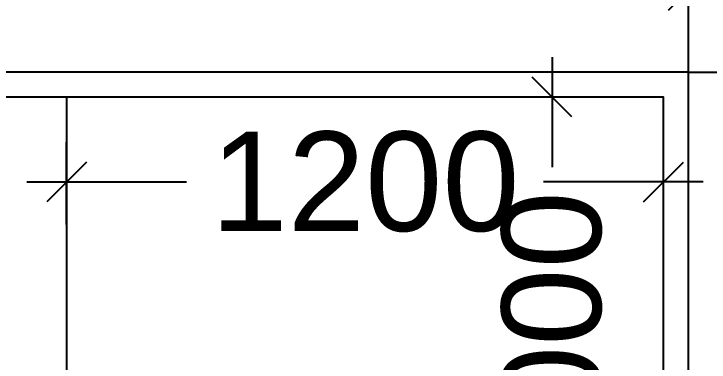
# Model space of a CAD drawing. Extents: x 7897917 to 8423973, y -6487334 to -6173396.
# Drawn here: x 8272321 to 8273719, y -6409044 to -6408344 of the extents above; entities that cross this region are included whole.
import ezdxf

# ---------------------------------------------------------------- set-up
doc = ezdxf.new("R2010")
doc.units = 0
doc.header["$LTSCALE"] = 600
doc.header["$MEASUREMENT"] = 0
doc.header["$PDMODE"] = 35
doc.layers.get('0').update_dxf_attribs({"linetype": 'CONTINUOUS'})
doc.layers.get('Defpoints').update_dxf_attribs({"linetype": 'CONTINUOUS'})
for name, color, linetype in [('Railing', 21, 'CONTINUOUS'), ('Stairscase', 7, 'CONTINUOUS'), ('Working Dim', 5, 'CONTINUOUS')]:
    doc.layers.add(name, color=color, linetype=linetype)
doc.styles.add('ari', font='arial.ttf')
doc.dimstyles.new('int. dim', dxfattribs={"dimtxt": 450, "dimasz": 80, "dimexe": 80, "dimexo": 0, "dimgap": 70, "dimtad": 0, "dimdec": 0, "dimzin": 12, "dimdsep": 46, "dimtxsty": 'ari', "dimblk": 'OBLIQUE', "dimcen": 2, "dimdle": 80, "dimclrd": 256, "dimclre": 256, "dimclrt": 6, "dimadec": 0, "dimazin": 0, "dimtfac": 1, "dimtdec": 0, "dimtix": 1, "dimtmove": 2, "dimatfit": 3, "dimfxl": 1, "dimtolj": 1, "dimtzin": 0, "dimlwd": -1, "dimlwe": -1, "dimarcsym": 0})

# ---------------------------------------------------------------- blocks, each defined once
blk = doc.blocks.new('_Oblique')
at = {"color": 0, "linetype": 'ByBlock', "lineweight": -2}
blk.add_line((-0.5, -0.5), (0.5, 0.5), dxfattribs=at)
blk = doc.blocks.new('*D2566')
at = {"layer": 'Defpoints', "color": 0, "transparency": 16777216}
for p in [(8273627.3, -6408681.7), (8272427, -6408767.1), (8273627.3, -6408767.1)]:
    blk.add_point(p, dxfattribs=at)
at = {"layer": 'Working Dim', "transparency": 16777216}
for p, q in [((8272427, -6408767.1), (8272427, -6408601.7)), ((8273627.3, -6408767.1), (8273627.3, -6408601.7)), ((8272347, -6408681.7), (8272668.3, -6408681.7)), ((8273707.3, -6408681.7), (8273386.1, -6408681.7))]:
    blk.add_line(p, q, dxfattribs=at)
at = {"layer": 'Working Dim', "transparency": 16777216, "xscale": 80, "yscale": 80, "zscale": 80, "rotation": 180}
blk.add_blockref('_Oblique', (8272427, -6408681.7), dxfattribs=at)
at = {"layer": 'Working Dim', "transparency": 16777216, "xscale": 80, "yscale": 80, "zscale": 80}
blk.add_blockref('_Oblique', (8273627.3, -6408681.7), dxfattribs=at)
at = {"layer": 'Working Dim', "color": 6, "transparency": 16777216, "insert": (8273027.2, -6408681.7), "char_height": 200, "attachment_point": 5, "style": 'ari'}
blk.add_mtext('\\A1;1200', dxfattribs=at)
blk = doc.blocks.new('*D2589')
at = {"layer": 'Defpoints', "color": 0, "transparency": 16777216}
for p in [(8273504, -6408511, 5.1), (8273403.1, -6409510.9), (8273504, -6409510.9)]:
    blk.add_point(p, dxfattribs=at)
at = {"layer": 'Working Dim', "transparency": 16777216}
for p, q in [((8273403.1, -6408431), (8273403.1, -6408652)), ((8273504, -6408511), (8273323.1, -6408511)), ((8273403.1, -6409590.9), (8273403.1, -6409369.8)), ((8273504, -6409510.9), (8273323.1, -6409510.9))]:
    blk.add_line(p, q, dxfattribs=at)
at = {"layer": 'Working Dim', "transparency": 16777216, "xscale": 80, "yscale": 80, "zscale": 80}
for p, rotation in [((8273403.1, -6408511), 90), ((8273403.1, -6409510.9), 270)]:
    blk.add_blockref('_Oblique', p, dxfattribs=dict(at, rotation=rotation))
at = {"layer": 'Working Dim', "color": 6, "transparency": 16777216, "insert": (8273403.1, -6409010.9), "char_height": 200, "attachment_point": 5, "rotation": 90, "style": 'ari'}
blk.add_mtext('\\A1;1000', dxfattribs=at)
blk = doc.blocks.new('*D2590')
at = {"layer": 'Defpoints', "color": 0, "transparency": 16777216}
for p in [(8273677.3, -6408296.6), (8270227.2, -6408461, 0.7), (8273677.3, -6408461, 0.7)]:
    blk.add_point(p, dxfattribs=at)
at = {"layer": 'Working Dim', "transparency": 16777216}
for p, q in [((8270227.2, -6408461), (8270227.2, -6408216.6)), ((8273677.3, -6408461), (8273677.3, -6408216.6)), ((8270147.2, -6408296.6), (8271584, -6408296.6)), ((8273757.3, -6408296.6), (8272320.5, -6408296.6))]:
    blk.add_line(p, q, dxfattribs=at)
at = {"layer": 'Working Dim', "transparency": 16777216, "xscale": 80, "yscale": 80, "zscale": 80, "rotation": 180}
blk.add_blockref('_Oblique', (8270227.2, -6408296.6), dxfattribs=at)
at = {"layer": 'Working Dim', "transparency": 16777216, "xscale": 80, "yscale": 80, "zscale": 80}
blk.add_blockref('_Oblique', (8273677.3, -6408296.6), dxfattribs=at)
at = {"layer": 'Working Dim', "color": 6, "transparency": 16777216, "insert": (8271952.3, -6408296.6), "char_height": 200, "attachment_point": 5, "style": 'ari'}
blk.add_mtext('\\A1;3450', dxfattribs=at)
blk = doc.blocks.new('*D2591')
at = {"layer": 'Defpoints', "color": 0, "transparency": 16777216}
for p in [(8273677.3, -6408461, 0.7), (8273677.3, -6409510.9, 0.7), (8273861.5, -6409510.9)]:
    blk.add_point(p, dxfattribs=at)
at = {"layer": 'Working Dim', "transparency": 16777216}
for p, q in [((8273861.5, -6408381), (8273861.5, -6408627.1)), ((8273677.3, -6408461), (8273941.5, -6408461)), ((8273861.5, -6409590.9), (8273861.5, -6409344.8)), ((8273677.3, -6409510.9), (8273941.5, -6409510.9))]:
    blk.add_line(p, q, dxfattribs=at)
at = {"layer": 'Working Dim', "transparency": 16777216, "xscale": 80, "yscale": 80, "zscale": 80}
for p, rotation in [((8273861.5, -6408461), 90), ((8273861.5, -6409510.9), 270)]:
    blk.add_blockref('_Oblique', p, dxfattribs=dict(at, rotation=rotation))
at = {"layer": 'Working Dim', "color": 6, "transparency": 16777216, "insert": (8273861.5, -6408985.9), "char_height": 200, "attachment_point": 5, "rotation": 90, "style": 'ari'}
blk.add_mtext('\\A1;1050', dxfattribs=at)

msp = doc.modelspace()

# ---------------------------------------------------------------- linework, layer by layer
at = {"layer": 'Railing', "ltscale": 120, "elevation": 7.333}
for points in [[(8273677.305, -6409510.934), (8273677.305, -6408460.952), (8270227.228, -6408460.952)], [(8273627.305, -6409510.934), (8273627.305, -6408510.952), (8270227.228, -6408510.952)]]:
    msp.add_lwpolyline(points, dxfattribs=at)
at = {"layer": 'Stairscase', "ltscale": 2}
msp.add_line((8272427.042, -6409510.952, 2.894), (8272427.042, -6408510.952, 2.894), dxfattribs=at)

# ---------------------------------------------------------------- dimensions: what is measured, and where the dimension line sits
at = {"layer": 'Working Dim'}
dim = msp.add_linear_dim(base=(8273677.305, -6408296.554, 6.642), p1=(8270227.228, -6408460.952, 7.333), p2=(8273677.305, -6408460.952, 7.333), dimstyle='int. dim', override={"dimtxt": 200}, dxfattribs=at)
dim.commit()
dim.dimension.update_dxf_attribs({"geometry": '*D2590', "text_midpoint": (8271952.267, -6408296.554, 6.642)})
for base, p1, p2, angle, picture, middle in [((8273861.515, -6409510.934, 6.642), (8273677.305, -6408460.952, 7.333), (8273677.305, -6409510.934, 7.333), 90, '*D2591', (8273861.515, -6408985.943, 6.642)), ((8273403.076, -6409510.892, 2.202), (8273503.957, -6408510.952, 7.333), (8273503.958, -6409510.892, 2.202), 90, '*D2589', (8273403.076, -6409010.922, 2.202)), ((8273627.305, -6408681.714, 2.894), (8272427.042, -6408767.094, 2.894), (8273627.305, -6408767.094, 2.894), 180, '*D2566', (8273027.173, -6408681.714, 2.894))]:
    dim = msp.add_linear_dim(base=base, p1=p1, p2=p2, angle=angle, dimstyle='int. dim', override={"dimtxt": 200}, dxfattribs=at)
    dim.commit()
    dim.dimension.update_dxf_attribs({"geometry": picture, "text_midpoint": middle})

doc.saveas('drawing.dxf')
